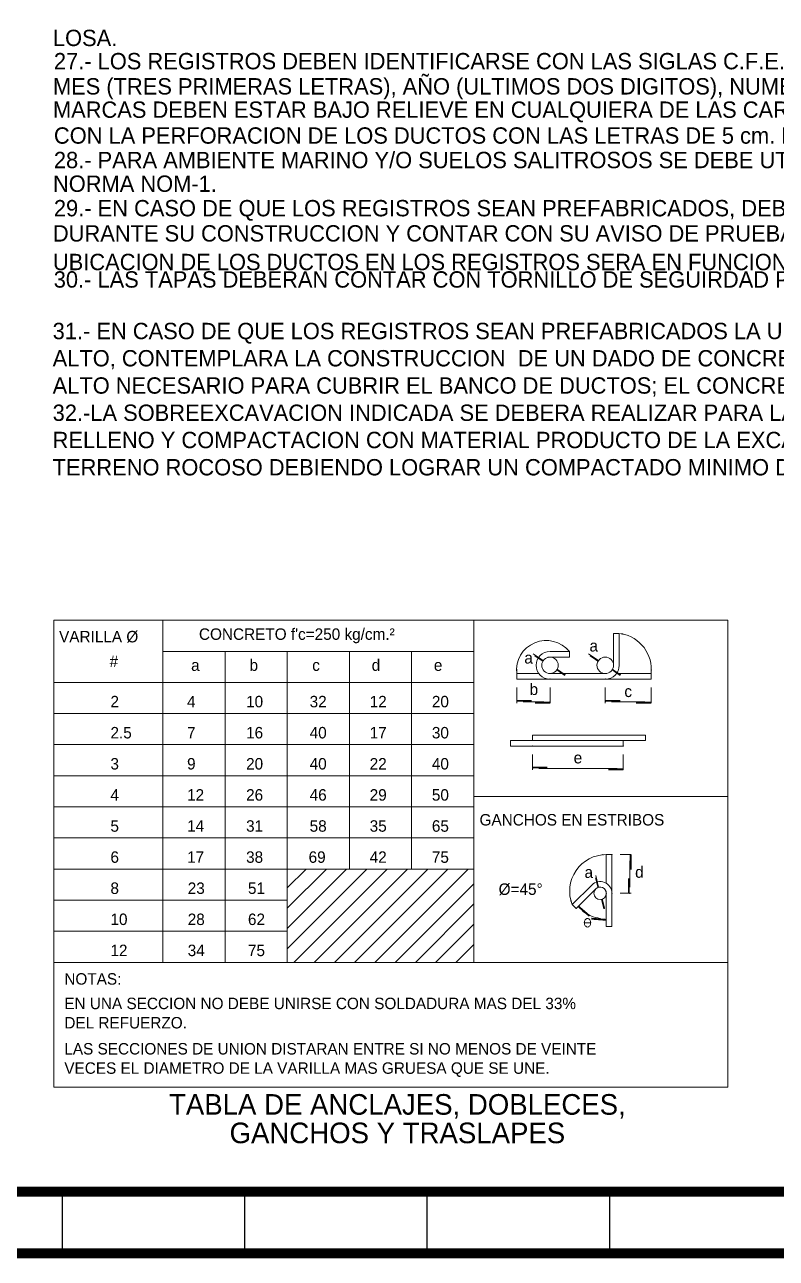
# Model space of a CAD drawing. Header units: centimetres. Extents: x 899 to 15869, y -2964 to 7534.
# Drawn here: x 14437 to 15081, y 5412 to 6469 of the extents above; entities that cross this region are included whole.
import ezdxf
from ezdxf.enums import TextEntityAlignment as Align

# ---------------------------------------------------------------- set-up
doc = ezdxf.new("R2010")
doc.units = ezdxf.units.CM
doc.header["$LTSCALE"] = 10
doc.header["$MEASUREMENT"] = 0
doc.layers.get('0').update_dxf_attribs({"linetype": 'CONTINUOUS'})
for name, color, linetype in [('CABLES Y VARILLAS', 7, 'CONTINUOUS'), ('IND', 7, 'CONTINUOUS'), ('MARCO', 7, 'CONTINUOUS'), ('TEXTOS', 7, 'CONTINUOUS'), ('TIT', 5, 'CONTINUOUS')]:
    doc.layers.add(name, color=color, linetype=linetype)
doc.styles.get("Standard").update_dxf_attribs({"font": ''})
doc.styles.get('Standard').set_extended_font_data('Zurich Ex BT')

# ---------------------------------------------------------------- blocks, each defined once
blk = doc.blocks.new('Marco-Reg')
at = {"layer": 'MARCO', "linetype": 'Continuous'}
for p, q in [((14468.9, 5469.2), (14468.9, 5416.4)), ((14625.1, 5469.2), (14625.1, 5416.4)), ((14937.7, 5469.2), (14937.7, 5416.4))]:
    blk.add_line(p, q, dxfattribs=at)
at = {"layer": 'MARCO', "linetype": 'Continuous', "const_width": 8.47}
blk.add_lwpolyline([(15865, 5416.4), (15865, 7530), (12598.5, 7530), (12598.5, 5416.4)], close=True, dxfattribs=at)
blk.add_lwpolyline([(15099.3, 5469.2), (12598.5, 5469.2)], dxfattribs=at)

msp = doc.modelspace()

# ---------------------------------------------------------------- linework, layer by layer
for points in [[(14873.942, 5928.808), (14873.344, 5927.926), (14880.982, 5924.027), (14880.383, 5923.146)], [(14921.3, 5928.808), (14920.701, 5927.926), (14928.339, 5924.027), (14927.741, 5923.146)], [(14899.775, 5911.265), (14900.373, 5912.147), (14892.735, 5916.046), (14893.334, 5916.927)], [(14947.132, 5911.265), (14947.731, 5912.147), (14940.093, 5916.046), (14940.691, 5916.927)], [(14871.208, 5888.87), (14871.208, 5890.468), (14858.444, 5888.87), (14858.444, 5890.468)], [(14874.095, 5888.87), (14874.095, 5887.271), (14886.859, 5888.87), (14886.859, 5887.271)], [(14946.98, 5888.87), (14946.98, 5890.468), (14934.216, 5888.87), (14934.216, 5890.468)], [(14960.654, 5888.87), (14960.654, 5887.271), (14973.418, 5888.87), (14973.418, 5887.271)], [(14884.71, 5831.744), (14884.71, 5833.342), (14871.946, 5831.744), (14871.946, 5833.342)], [(14936.853, 5831.744), (14936.853, 5830.145), (14949.616, 5831.744), (14949.616, 5830.145)], [(14955.173, 5745.133), (14956.771, 5745.133), (14955.173, 5757.897), (14956.771, 5757.897)], [(14926.507, 5738.192), (14925.472, 5737.94), (14928.518, 5729.924), (14927.483, 5729.672)], [(14955.173, 5737.511), (14953.575, 5737.511), (14955.173, 5724.747), (14953.575, 5724.747)], [(14933.048, 5711.302), (14934.083, 5711.554), (14931.037, 5719.57), (14932.072, 5719.822)], [(14920.208, 5704.714), (14921.248, 5705.927), (14910.517, 5713.021), (14911.558, 5714.235)], [(14922.379, 5703.814), (14922.256, 5702.221), (14935.105, 5702.837), (14934.983, 5701.243)]]:
    msp.add_solid(points)
at = {"layer": 'IND', "lineweight": 5}
for p, q in [((14461.745, 5958.649), (15039.189, 5958.649)), ((14461.745, 5558.649), (14461.745, 5958.649)), ((14555.183, 5665.624), (14555.183, 5958.649)), ((14821.569, 5665.624), (14821.569, 5958.649)), ((15039.189, 5558.649), (15039.189, 5958.649)), ((14941.32, 5920.037), (14941.32, 5947.399)), ((14941.32, 5947.399), (14946.056, 5947.399)), ((14946.056, 5920.037), (14946.056, 5947.399)), ((14555.183, 5932.01), (14821.569, 5932.01)), ((14608.46, 5665.624), (14608.46, 5932.01)), ((14661.737, 5665.624), (14661.737, 5932.01)), ((14715.015, 5745.54), (14715.015, 5932.01)), ((14768.292, 5745.54), (14768.292, 5932.01)), ((14886.859, 5931.876), (14903.434, 5931.876)), ((14903.434, 5927.14), (14903.434, 5931.876)), ((14886.859, 5927.14), (14903.434, 5927.14)), ((14858.444, 5912.933), (14858.444, 5908.197)), ((14877.387, 5912.933), (14858.444, 5912.933)), ((14886.859, 5908.197), (14858.444, 5908.197)), ((14886.859, 5912.933), (14934.216, 5912.933)), ((14886.859, 5908.197), (14934.216, 5908.197)), ((14934.216, 5908.197), (14973.418, 5908.197)), ((14943.688, 5912.933), (14973.418, 5912.933)), ((14973.418, 5912.933), (14973.418, 5908.197)), ((14461.745, 5905.371), (14821.569, 5905.371)), ((14461.745, 5878.733), (14821.569, 5878.733)), ((14853.003, 5855.577), (14853.003, 5850.841)), ((14968.559, 5855.577), (14853.003, 5855.577)), ((14871.946, 5860.313), (14871.946, 5855.577)), ((14968.559, 5860.313), (14871.946, 5860.313)), ((14949.616, 5855.577), (14949.616, 5850.841)), ((14968.559, 5860.313), (14968.559, 5855.577)), ((14461.745, 5852.094), (14821.569, 5852.094)), ((14949.616, 5850.841), (14853.003, 5850.841)), ((14461.745, 5825.455), (14821.569, 5825.455)), ((14821.569, 5807.815), (15039.189, 5807.815)), ((14461.745, 5798.817), (14821.569, 5798.817)), ((14461.745, 5772.178), (14821.569, 5772.178)), ((14935.105, 5757.897), (14939.841, 5757.897)), ((14935.105, 5757.897), (14939.841, 5757.897)), ((14935.105, 5733.284), (14935.105, 5757.897)), ((14939.841, 5724.747), (14939.841, 5757.897)), ((14461.745, 5745.54), (14821.569, 5745.54)), ((14661.737, 5729.307), (14677.97, 5745.54)), ((14661.737, 5711.958), (14695.319, 5745.54)), ((14661.737, 5694.608), (14712.669, 5745.54)), ((14661.737, 5677.259), (14730.018, 5745.54)), ((14667.452, 5665.624), (14747.368, 5745.54)), ((14684.801, 5665.624), (14764.717, 5745.54)), ((14702.151, 5665.624), (14782.067, 5745.54)), ((14719.5, 5665.624), (14799.416, 5745.54)), ((14736.85, 5665.624), (14816.766, 5745.54)), ((14754.199, 5665.624), (14821.569, 5732.994)), ((14922.661, 5731.863), (14905.918, 5715.119)), ((14926.01, 5728.514), (14909.267, 5711.771)), ((14461.745, 5718.901), (14661.737, 5718.901)), ((14935.105, 5696.332), (14935.105, 5724.747)), ((14939.841, 5696.332), (14939.841, 5724.747)), ((14771.549, 5665.624), (14821.569, 5715.644)), ((14905.918, 5715.119), (14909.267, 5711.771)), ((14788.898, 5665.624), (14821.569, 5698.295)), ((14916.259, 5699.504), (14921.739, 5699.504)), ((14935.105, 5696.332), (14939.841, 5696.332)), ((14461.745, 5692.262), (14661.737, 5692.262)), ((14806.248, 5665.624), (14821.569, 5680.945)), ((14461.745, 5665.624), (15039.189, 5665.624)), ((14461.745, 5558.649), (15039.189, 5558.649))]:
    msp.add_line(p, q, dxfattribs=at)
at = {"layer": 'IND', "linetype": 'ByBlock', "lineweight": 5}
for p, q in [((14872.438, 5929.829), (14880.982, 5924.027)), ((14919.796, 5929.829), (14928.339, 5924.027)), ((14892.735, 5916.046), (14899.679, 5911.331)), ((14940.093, 5916.046), (14947.036, 5911.331)), ((14858.444, 5901.094), (14858.444, 5887.591)), ((14886.859, 5901.094), (14886.859, 5887.591)), ((14934.216, 5901.094), (14934.216, 5887.591)), ((14973.418, 5901.094), (14973.418, 5887.591)), ((14863.772, 5888.87), (14881.531, 5888.87)), ((14968.09, 5888.87), (14939.544, 5888.87)), ((14871.946, 5843.738), (14871.946, 5830.465)), ((14949.616, 5843.738), (14949.616, 5830.465)), ((14944.289, 5831.744), (14877.274, 5831.744)), ((14946.945, 5757.897), (14956.451, 5757.897)), ((14955.173, 5752.569), (14955.173, 5730.074)), ((14926.077, 5739.959), (14928.518, 5729.924)), ((14931.037, 5719.57), (14933.02, 5711.415)), ((14946.945, 5724.747), (14956.451, 5724.747))]:
    msp.add_line(p, q, dxfattribs=at)
at = {"layer": 'IND', "lineweight": 5}
for centre, radius in [((14886.859, 5920.037), 7.104), ((14934.216, 5920.037), 7.104), ((14929.777, 5724.747), 5.328)]:
    msp.add_circle(centre, radius, dxfattribs=at)
for centre, radius, start, end in [((14883.659, 5915.944), 25.394, 38.857602, 186.809707), ((14942.68, 5916.608), 30.957, 353.182115, 80.421157), ((14886.859, 5920.037), 11.839, 90, 270), ((14886.859, 5920.037), 7.104, 90, 270), ((14934.216, 5920.037), 7.104, 270, 0), ((14934.216, 5920.037), 11.839, 270, 0), ((14934.944, 5726.661), 31.236, 89.703546, 201.685309), ((14929.777, 5724.747), 10.063, 0, 135), ((14929.777, 5724.747), 5.328, 0, 135), ((14921.022, 5699.504), 4.763, 162.585071, 180), ((14921.022, 5699.504), 4.763, 180, 197.414929), ((14920.029, 5699.816), 3.723, 142.864826, 162.585071), ((14920.029, 5699.193), 3.723, 197.414929, 217.135174), ((14919.399, 5700.293), 2.932, 118.678227, 142.864826), ((14919.399, 5698.716), 2.932, 217.135174, 241.321773), ((14918.999, 5701.024), 2.098, 90, 118.678227), ((14918.999, 5697.984), 2.098, 241.321773, 270), ((14918.999, 5701.024), 2.098, 61.321773, 90), ((14918.999, 5697.984), 2.098, 270, 298.678227), ((14918.599, 5700.293), 2.932, 37.135174, 61.321773), ((14918.599, 5698.716), 2.932, 298.678227, 322.864826), ((14917.969, 5699.816), 3.723, 17.414929, 37.135174), ((14917.969, 5699.193), 3.723, 322.864826, 342.585071), ((14916.976, 5699.504), 4.763, 0, 17.414929), ((14916.976, 5699.504), 4.763, 342.585071, 360)]:
    msp.add_arc(centre, radius, start, end, dxfattribs=at)
at = {"layer": 'IND', "linetype": 'ByBlock', "lineweight": 5}
msp.add_arc((14935.105, 5737.609), 34.772, 233.787291, 261.212709, dxfattribs=at)
for p in [(14885.063, 5926.91), (14858.444, 5908.197), (14886.859, 5908.197), (14888.654, 5913.164), (14888.654, 5913.164), (14934.216, 5908.197), (14973.418, 5908.197), (14886.859, 5888.87), (14934.216, 5888.87), (14871.946, 5850.841), (14949.616, 5850.841), (14871.946, 5831.744), (14939.841, 5757.897), (14926.01, 5728.514), (14927.982, 5731.62), (14935.105, 5724.747), (14939.841, 5724.747), (14955.173, 5724.747), (14909.267, 5711.771), (14920.916, 5705.863), (14935.105, 5696.332)]:
    msp.add_point(p, dxfattribs=at)
at = {"layer": 'IND', "lineweight": 5}
for points in [[(14949.447, 5946.19), (14949.656, 5947.356), (14946.056, 5947.399)], [(14901.482, 5934.902), (14900.606, 5934.106), (14903.434, 5931.876)], [(14859.036, 5916.485), (14857.852, 5916.485), (14858.444, 5912.933)], [(14974.251, 5916.436), (14973.07, 5916.517), (14973.418, 5912.933)], [(14931.528, 5758.312), (14931.587, 5757.13), (14935.105, 5757.897)], [(14905.35, 5718.675), (14904.228, 5718.299), (14905.918, 5715.119)]]:
    msp.add_solid(points, dxfattribs=at)
at = {"layer": 'MARCO', "linetype": 'Continuous'}
msp.add_line((14781.395, 5469.167), (14781.395, 5416.352), dxfattribs=at)

# ---------------------------------------------------------------- block references
at = {"layer": 'TEXTOS'}
msp.add_blockref('Marco-Reg', (0, 0), dxfattribs=at)

# ---------------------------------------------------------------- texts
msp.add_text("CONCRETO f'c=250 kg/cm.²", height=9.81437).set_placement((14586.138, 5941.845))
at = {"layer": 'CABLES Y VARILLAS'}
for s, p in [('LOSA.', (14461.032, 6450.414)), ('27.- LOS REGISTROS DEBEN IDENTIFICARSE CON LAS SIGLAS C.F.E., TIPO DE REGISTRO, FECHA DE FABRICACION, ', (14461.876, 6430.519)), ('MES (TRES PRIMERAS LETRAS), AÑO (ULTIMOS DOS DIGITOS), NUMERO DE SERIE Y NOMBRE DEL FABRICANTE, LAS ', (14461.047, 6408.94)), ('MARCAS DEBEN ESTAR BAJO RELIEVE EN CUALQUIERA DE LAS CARAS INTERIORES DEL REGISTRO SIN INTERFERIR ', (14461.047, 6388.962)), ('CON LA PERFORACION DE LOS DUCTOS CON LAS LETRAS DE 5 cm. DE ALTURA MINIMO.', (14461.891, 6366.811)), ('28.- PARA AMBIENTE MARINO Y/O SUELOS SALITROSOS SE DEBE UTILIZAR CEMENTO TIPO II, 1P O SEGUN LA ', (14461.876, 6345.831)), ('NORMA NOM-1.', (14461.077, 6325.566)), ('29.- EN CASO DE QUE LOS REGISTROS SEAN PREFABRICADOS, DEBEN SER INSPECCIONADOS POR EL LAPEM ', (14461.876, 6304.586)), ('DURANTE SU CONSTRUCCION Y CONTAR CON SU AVISO DE PRUEBA CORRESPONDIENTE. ASI MISMO LA  ', (14461.032, 6283.007)), ('UBICACION DE LOS DUCTOS EN LOS REGISTROS SERA EN FUNCION DEL PROYECTO ', (14461.032, 6258.474))]:
    msp.add_text(s, height=14, dxfattribs=at).set_placement(p)
at = {"layer": 'IND', "linetype": 'Continuous', "lineweight": 5}
for s, height, p in [('VARILLA %%C', 9.81437, (14466.306, 5939.681)), ('#', 9.814, (14509.637, 5918.564)), ('a', 9.814, (14579.421, 5915.281)), ('b', 9.814, (14629.442, 5915.281)), ('c', 9.814, (14683.16, 5915.281)), ('d', 9.814, (14734.106, 5915.281)), ('e', 9.814, (14787.383, 5915.281)), ('2', 9.814, (14510.316, 5884.061)), ('4', 9.814, (14575.952, 5884.061)), ('10', 9.8144, (14626.516, 5884.061)), ('32', 9.8144, (14680.955, 5884.061)), ('12', 9.8144, (14732.385, 5884.061)), ('20', 9.8144, (14785.662, 5884.061)), ('2.5', 9.8144, (14510.316, 5857.422)), ('7', 9.814, (14575.952, 5857.422)), ('16', 9.8144, (14626.516, 5857.422)), ('40', 9.8144, (14680.955, 5857.422)), ('17', 9.8144, (14732.385, 5857.422)), ('30', 9.8144, (14785.662, 5857.422)), ('3', 9.814, (14510.316, 5830.783)), ('9', 9.814, (14575.952, 5830.783)), ('20', 9.8144, (14626.516, 5830.783)), ('40', 9.8144, (14680.955, 5830.783)), ('22', 9.8144, (14732.385, 5830.783)), ('40', 9.8144, (14785.662, 5830.783)), ('4', 9.814, (14510.316, 5804.145)), ('12', 9.8144, (14575.952, 5804.145)), ('26', 9.8144, (14626.516, 5804.145)), ('46', 9.8144, (14680.955, 5804.145)), ('29', 9.8144, (14732.385, 5804.145)), ('50', 9.8144, (14785.662, 5804.145)), ('GANCHOS EN ESTRIBOS', 9.81437, (14826.501, 5782.835)), ('5', 9.814, (14510.316, 5777.506)), ('14', 9.8144, (14575.952, 5777.506)), ('31', 9.8144, (14626.516, 5777.506)), ('58', 9.8144, (14680.955, 5777.506)), ('35', 9.8144, (14732.385, 5777.506)), ('65', 9.8144, (14785.662, 5777.506)), ('6', 9.814, (14510.316, 5750.867)), ('17', 9.8144, (14575.952, 5750.867)), ('38', 9.8144, (14626.516, 5750.867)), ('69', 9.8144, (14680.076, 5750.867)), ('42', 9.8144, (14732.385, 5750.867)), ('75', 9.8144, (14785.662, 5750.867)), ('8', 9.814, (14510.316, 5724.229)), ('23', 9.8144, (14576.517, 5724.229)), ('51', 9.8144, (14628.107, 5724.229)), ('10', 9.8144, (14510.316, 5697.59)), ('28', 9.8144, (14576.517, 5697.59)), ('62', 9.8144, (14628.107, 5697.59)), ('12', 9.8144, (14510.316, 5670.951)), ('34', 9.8144, (14576.517, 5670.951)), ('75', 9.8144, (14628.107, 5670.951)), ('NOTAS:', 9.8144, (14470.822, 5646.528)), ('EN UNA SECCION NO DEBE UNIRSE CON SOLDADURA MAS DEL 33%', 9.81437, (14470.822, 5625.533)), ('DEL REFUERZO.', 9.81437, (14470.822, 5609.005)), ('LAS SECCIONES DE UNION DISTARAN ENTRE SI NO MENOS DE VEINTE', 9.81437, (14470.822, 5586.691)), ('VECES EL DIAMETRO DE LA VARILLA MAS GRUESA QUE SE UNE.', 9.81437, (14470.822, 5570.163))]:
    msp.add_text(s, height=height, dxfattribs=at).set_placement(p)
at = {"layer": 'IND', "linetype": 'ByBlock', "lineweight": 5}
for s, p in [('a', (14924.335, 5936.767)), ('a', (14868.519, 5926.466)), ('b', (14873.015, 5899.525)), ('c', (14953.851, 5897.768)), ('d', (14963.419, 5742.959)), ('a', (14920.078, 5742.859))]:
    msp.add_text(s, height=9.814, dxfattribs=at).set_placement(p, align=Align.MIDDLE_CENTER)
msp.add_text('e', height=9.814, dxfattribs=at).set_placement((14910.8, 5840.864), align=Align.MIDDLE)
at = {"layer": 'IND', "lineweight": 5}
msp.add_text('%%c=45%%d', height=9.8144, dxfattribs=at).set_placement((14842.854, 5723.406))
at = {"layer": 'TEXTOS', "char_height": 14, "width": 1278.43338, "attachment_point": 1}
for s, insert in [('30.- LAS TAPAS DEBERAN CONTAR CON TORNILLO DE SEGUIRDAD PARA EVITAR QUE TERCEROS ACCESEN AL POZO ', (14461.747, 6257.531)), ('31.- EN CASO DE QUE LOS REGISTROS SEAN PREFABRICADOS LA UNION DE DUCTOS Y REGISTROS, EN ZONAS CON NIVEL  FREATICO ALTO, CONTEMPLARA LA CONSTRUCCION  DE UN DADO DE CONCRETO (EXTERIOR AL POZO) DE 50 CM DE LONGITUD, CON EL ANCHO Y ALTO NECESARIO PARA CUBRIR EL BANCO DE DUCTOS; EL CONCRETO DEBERA CONTAR CON IMPERMEABILIZANTE INTEGRAL \\P32.-LA SOBREEXCAVACION INDICADA SE DEBERA REALIZAR PARA LA INSTALACION DEL POZO DE VISITA QUEDANDO REALIZADO EL RELLENO Y COMPACTACION CON MATERIAL PRODUCTO DE LA EXCAVACION EN TERRENO NORMAL O MATERIAL DE BANCO EN CASO DE TERRENO ROCOSO DEBIENDO LOGRAR UN COMPACTADO MINIMO DE 95%', (14460.81, 6213.381))]:
    msp.add_mtext(s, dxfattribs=dict(at, insert=insert))
at = {"layer": 'TIT', "color": 0, "lineweight": 5}
for s, p in [('TABLA DE ANCLAJES, DOBLECES,', (14756.117, 5535.106)), ('GANCHOS Y TRASLAPES', (14756.117, 5510.71))]:
    msp.add_text(s, height=17.66587, dxfattribs=at).set_placement(p, align=Align.CENTER)

doc.saveas('drawing.dxf')
